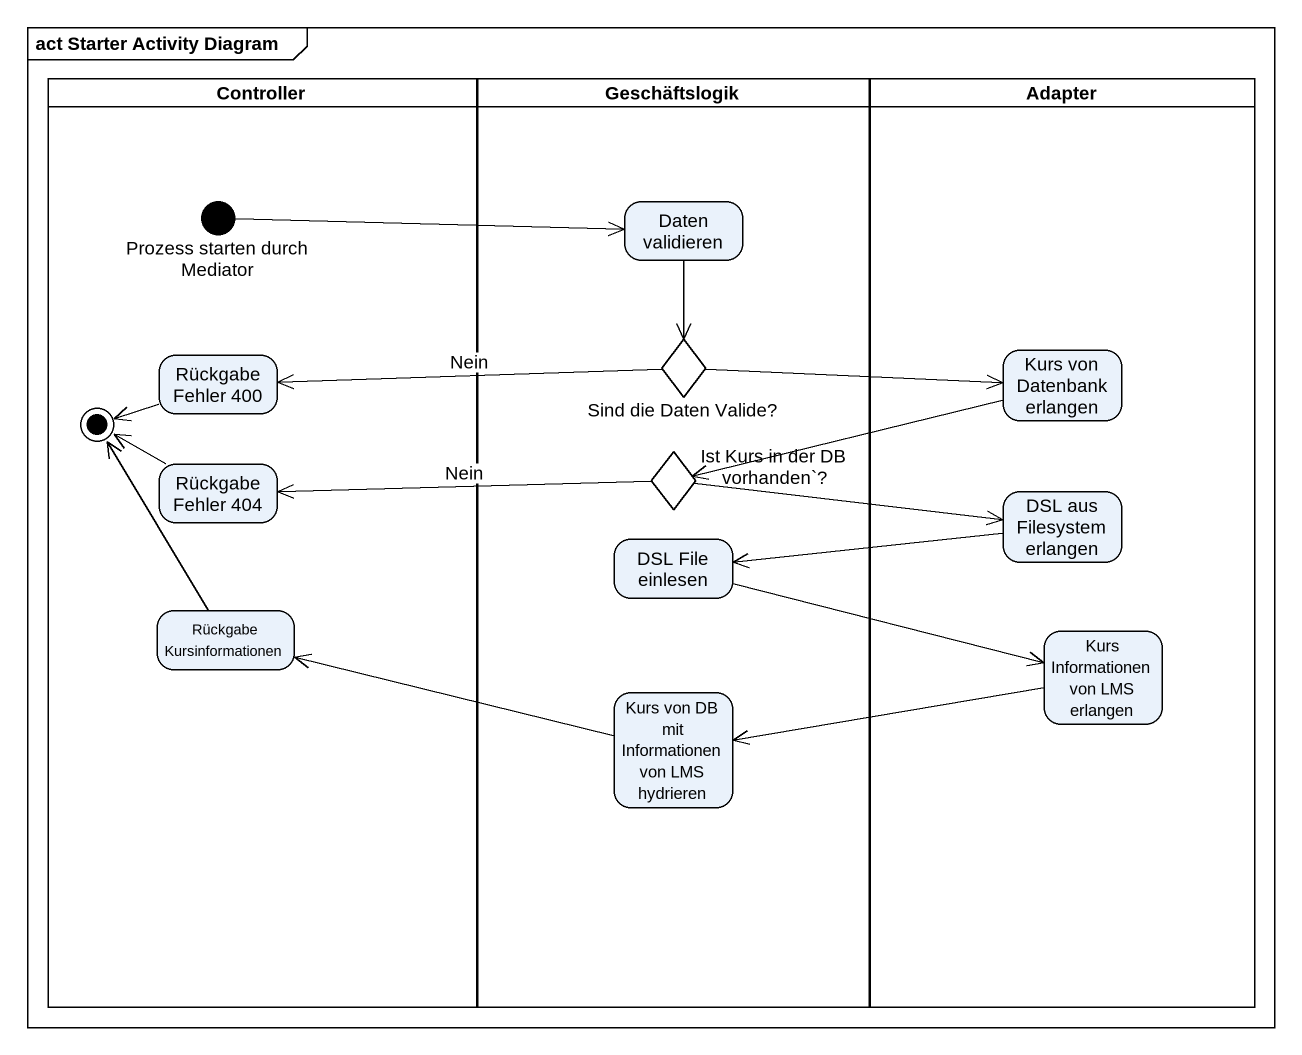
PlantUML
@startuml
mainframe act Starter Activity Diagram
hide empty description
state Controller <<partition>> {
  state "Prozess starten durch Mediator" as Prozess_starten_durch <<start>>
  state "Rückgabe Fehler 400" as Rückgabe_Fehler_400
  state "Rückgabe Fehler 404" as Rückgabe_Fehler_404
  state "Rückgabe Kursinformationen" as Rückgabe_Kursinformationen
  Rückgabe_Fehler_400 -left-> [*]
  Rückgabe_Fehler_404 -left-> [*]
  Rückgabe_Kursinformationen -up-> [*]
}
state Geschäftslogik <<partition>> {
  state "Daten validieren" as Daten_validieren
  state "Sind die Daten Valide?" as Sind_die_Daten_Valide <<choice>>
  state "Ist Kurs in der DB vorhanden`?" as Ist_Kurs_in_der_DB_vorhanden <<choice>>
  state "DSL File einlesen" as DSL_File_einlesen
  state "Kurs von DB mit Informationen von LMS hydrieren" as Kurs_von_DB_mit
}
state Adapter <<partition>> {
  state "Kurs von Datenbank erlangen" as Kurs_von_Datenbank_erlangen
  state "DSL aus Filesystem erlangen" as DSL_aus_Filesystem_erlangen
  state "Kurs Informationen von LMS erlangen" as Kurs_Informationen_von_LMS
}
Prozess_starten_durch -right-> Daten_validieren
Daten_validieren --> Sind_die_Daten_Valide
Sind_die_Daten_Valide -right-> Kurs_von_Datenbank_erlangen
Sind_die_Daten_Valide -left-> Rückgabe_Fehler_400 : Nein
Kurs_von_Datenbank_erlangen -left-> Ist_Kurs_in_der_DB_vorhanden
Ist_Kurs_in_der_DB_vorhanden -left-> Rückgabe_Fehler_404 : Nein
Ist_Kurs_in_der_DB_vorhanden -right-> DSL_aus_Filesystem_erlangen
DSL_aus_Filesystem_erlangen -left-> DSL_File_einlesen
DSL_File_einlesen -right-> Kurs_Informationen_von_LMS
Kurs_Informationen_von_LMS -left-> Kurs_von_DB_mit
Kurs_von_DB_mit -left-> Rückgabe_Kursinformationen
@enduml
